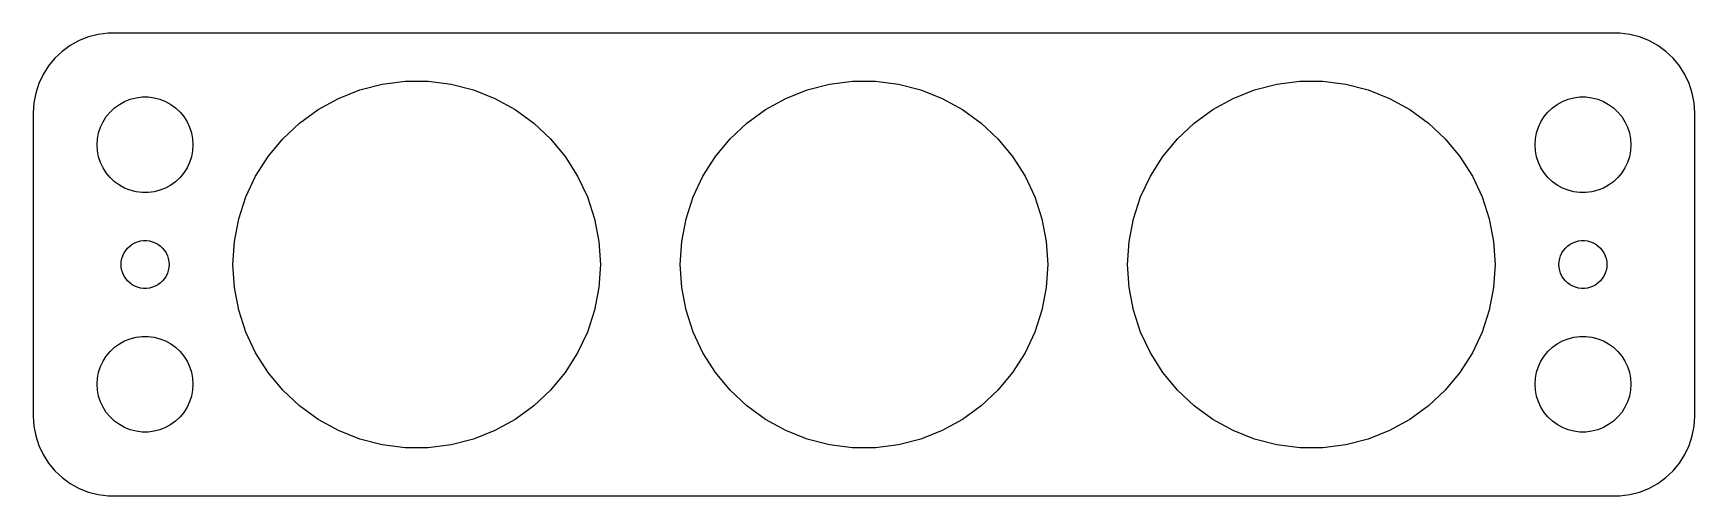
# Model space of a CAD drawing. Header units: metres. Extents: x -52 to 52, y -14 to 14.
import ezdxf

# ---------------------------------------------------------------- set-up
doc = ezdxf.new("R2010")
doc.units = ezdxf.units.M

msp = doc.modelspace()

# ---------------------------------------------------------------- linework, layer by layer
for p, q in [((-49.6791, 13.7216), (-50.1871, 13.3526)), ((-49.1289, 14.0241), (-49.6791, 13.7216)), ((-48.5451, 14.2553), (-49.1289, 14.0241)), ((-47.9369, 14.4114), (-48.5451, 14.2553)), ((-47.3139, 14.4901), (-47.9369, 14.4114)), ((47.3139, 14.4901), (-47.3139, 14.4901)), ((47.9369, 14.4114), (47.3139, 14.4901)), ((48.5451, 14.2553), (47.9369, 14.4114)), ((49.1289, 14.0241), (48.5451, 14.2553)), ((49.6791, 13.7216), (49.1289, 14.0241)), ((50.1871, 13.3526), (49.6791, 13.7216)), ((-50.6448, 12.9227), (-51.0451, 12.4389)), ((-50.1871, 13.3526), (-50.6448, 12.9227)), ((50.6448, 12.9227), (50.1871, 13.3526)), ((51.0451, 12.4389), (50.6448, 12.9227)), ((-51.3815, 11.9088), (-51.6489, 11.3406)), ((-51.0451, 12.4389), (-51.3815, 11.9088)), ((-30.1549, 11.2963), (-28.7221, 11.4773)), ((-28.7221, 11.4773), (-27.2779, 11.4773)), ((-27.2779, 11.4773), (-25.8451, 11.2963)), ((-2.15488, 11.2963), (-0.722076, 11.4773)), ((-0.722076, 11.4773), (0.722076, 11.4773)), ((0.722076, 11.4773), (2.15488, 11.2963)), ((25.8451, 11.2963), (27.2779, 11.4773)), ((27.2779, 11.4773), (28.7221, 11.4773)), ((28.7221, 11.4773), (30.1549, 11.2963)), ((51.3815, 11.9088), (51.0451, 12.4389)), ((51.6489, 11.3406), (51.3815, 11.9088)), ((-51.8429, 10.7434), (-51.9606, 10.1267)), ((-51.6489, 11.3406), (-51.8429, 10.7434)), ((-45.927, 10.3532), (-45.5621, 10.4469)), ((-45.5621, 10.4469), (-45.1884, 10.4941)), ((-45.1884, 10.4941), (-44.8116, 10.4941)), ((-44.8116, 10.4941), (-44.4379, 10.4469)), ((-44.4379, 10.4469), (-44.0729, 10.3532)), ((-34.162, 9.70976), (-32.8965, 10.4055)), ((-32.8965, 10.4055), (-31.5537, 10.9371)), ((-31.5537, 10.9371), (-30.1549, 11.2963)), ((-25.8451, 11.2963), (-24.4463, 10.9371)), ((-24.4463, 10.9371), (-23.1035, 10.4055)), ((-23.1035, 10.4055), (-21.838, 9.70976)), ((-6.162, 9.70976), (-4.89645, 10.4055)), ((-4.89645, 10.4055), (-3.55368, 10.9371)), ((-3.55368, 10.9371), (-2.15488, 11.2963)), ((2.15488, 11.2963), (3.55368, 10.9371)), ((3.55368, 10.9371), (4.89645, 10.4055)), ((4.89645, 10.4055), (6.162, 9.70976)), ((21.838, 9.70976), (23.1035, 10.4055)), ((23.1035, 10.4055), (24.4463, 10.9371)), ((24.4463, 10.9371), (25.8451, 11.2963)), ((30.1549, 11.2963), (31.5537, 10.9371)), ((31.5537, 10.9371), (32.8965, 10.4055)), ((32.8965, 10.4055), (34.162, 9.70976)), ((44.0729, 10.3532), (44.4379, 10.4469)), ((44.4379, 10.4469), (44.8116, 10.4941)), ((44.8116, 10.4941), (45.1884, 10.4941)), ((45.1884, 10.4941), (45.5621, 10.4469)), ((45.5621, 10.4469), (45.927, 10.3532)), ((51.8429, 10.7434), (51.6489, 11.3406)), ((51.9606, 10.1267), (51.8429, 10.7434)), ((-51.9606, 10.1267), (-52, 9.5)), ((-52, 9.5), (-52, -9.5)), ((-47.427, 9.26335), (-47.1869, 9.55363)), ((-47.1869, 9.55363), (-46.9123, 9.81154)), ((-46.9123, 9.81154), (-46.6075, 10.033)), ((-46.6075, 10.033), (-46.2773, 10.2145)), ((-46.2773, 10.2145), (-45.927, 10.3532)), ((-44.0729, 10.3532), (-43.7227, 10.2145)), ((-43.7227, 10.2145), (-43.3925, 10.033)), ((-43.3925, 10.033), (-43.0877, 9.81154)), ((-43.0877, 9.81154), (-42.8131, 9.55363)), ((-42.8131, 9.55363), (-42.5729, 9.26335)), ((-35.3304, 8.8609), (-34.162, 9.70976)), ((-21.838, 9.70976), (-20.6696, 8.8609)), ((-7.33037, 8.8609), (-6.162, 9.70976)), ((6.162, 9.70976), (7.33037, 8.8609)), ((20.6696, 8.8609), (21.838, 9.70976)), ((34.162, 9.70976), (35.3304, 8.8609)), ((42.5729, 9.26335), (42.8131, 9.55363)), ((42.8131, 9.55363), (43.0877, 9.81154)), ((43.0877, 9.81154), (43.3925, 10.033)), ((43.3925, 10.033), (43.7227, 10.2145)), ((43.7227, 10.2145), (44.0729, 10.3532)), ((45.927, 10.3532), (46.2773, 10.2145)), ((46.2773, 10.2145), (46.6075, 10.033)), ((46.6075, 10.033), (46.9123, 9.81154)), ((46.9123, 9.81154), (47.1869, 9.55363)), ((47.1869, 9.55363), (47.427, 9.26335)), ((52, 9.5), (51.9606, 10.1267)), ((52, -9.5), (52, 9.5)), ((-47.9057, 8.24606), (-47.7893, 8.60437)), ((-47.7893, 8.60437), (-47.6289, 8.94525)), ((-47.6289, 8.94525), (-47.427, 9.26335)), ((-42.5729, 9.26335), (-42.3711, 8.94525)), ((-42.3711, 8.94525), (-42.2107, 8.60437)), ((-42.2107, 8.60437), (-42.0942, 8.24606)), ((-36.3831, 7.87228), (-35.3304, 8.8609)), ((-20.6696, 8.8609), (-19.6169, 7.87228)), ((-8.38313, 7.87228), (-7.33037, 8.8609)), ((7.33037, 8.8609), (8.38313, 7.87228)), ((19.6169, 7.87228), (20.6696, 8.8609)), ((35.3304, 8.8609), (36.3831, 7.87228)), ((42.0942, 8.24606), (42.2107, 8.60437)), ((42.2107, 8.60437), (42.3711, 8.94525)), ((42.3711, 8.94525), (42.5729, 9.26335)), ((47.427, 9.26335), (47.6289, 8.94525)), ((47.6289, 8.94525), (47.7893, 8.60437)), ((47.7893, 8.60437), (47.9057, 8.24606)), ((-48, 7.5), (-47.9763, 7.87599)), ((-47.9763, 7.12399), (-48, 7.5)), ((-47.9763, 7.87599), (-47.9057, 8.24606)), ((-42.0942, 8.24606), (-42.0237, 7.87599)), ((-42.0237, 7.87599), (-42, 7.5)), ((-42, 7.5), (-42.0237, 7.12399)), ((-37.3037, 6.75952), (-36.3831, 7.87228)), ((-19.6169, 7.87228), (-18.6963, 6.75952)), ((-9.30368, 6.75952), (-8.38313, 7.87228)), ((8.38313, 7.87228), (9.30368, 6.75952)), ((18.6963, 6.75952), (19.6169, 7.87228)), ((36.3831, 7.87228), (37.3037, 6.75952)), ((42, 7.5), (42.0237, 7.87599)), ((42.0237, 7.12399), (42, 7.5)), ((42.0237, 7.87599), (42.0942, 8.24606)), ((47.9057, 8.24606), (47.9763, 7.87599)), ((47.9763, 7.87599), (48, 7.5)), ((48, 7.5), (47.9763, 7.12399)), ((-47.9057, 6.75392), (-47.9763, 7.12399)), ((-47.7893, 6.39561), (-47.9057, 6.75392)), ((-47.6289, 6.05473), (-47.7893, 6.39561)), ((-42.2107, 6.39561), (-42.3711, 6.05473)), ((-42.0942, 6.75392), (-42.2107, 6.39561)), ((-42.0237, 7.12399), (-42.0942, 6.75392)), ((-38.0775, 5.54016), (-37.3037, 6.75952)), ((-18.6963, 6.75952), (-17.9225, 5.54016)), ((-10.0775, 5.54016), (-9.30368, 6.75952)), ((9.30368, 6.75952), (10.0775, 5.54016)), ((17.9225, 5.54016), (18.6963, 6.75952)), ((37.3037, 6.75952), (38.0775, 5.54016)), ((42.0942, 6.75392), (42.0237, 7.12399)), ((42.2107, 6.39561), (42.0942, 6.75392)), ((42.3711, 6.05473), (42.2107, 6.39561)), ((47.7893, 6.39561), (47.6289, 6.05473)), ((47.9057, 6.75392), (47.7893, 6.39561)), ((47.9763, 7.12399), (47.9057, 6.75392)), ((-47.427, 5.73663), (-47.6289, 6.05473)), ((-47.1869, 5.44635), (-47.427, 5.73663)), ((-46.9123, 5.18845), (-47.1869, 5.44635)), ((-42.8131, 5.44635), (-43.0877, 5.18845)), ((-42.5729, 5.73663), (-42.8131, 5.44635)), ((-42.3711, 6.05473), (-42.5729, 5.73663)), ((-38.6924, 4.23343), (-38.0775, 5.54016)), ((-17.9225, 5.54016), (-17.3076, 4.23343)), ((-10.6924, 4.23343), (-10.0775, 5.54016)), ((10.0775, 5.54016), (10.6924, 4.23343)), ((17.3076, 4.23343), (17.9225, 5.54016)), ((38.0775, 5.54016), (38.6924, 4.23343)), ((42.5729, 5.73663), (42.3711, 6.05473)), ((42.8131, 5.44635), (42.5729, 5.73663)), ((43.0877, 5.18845), (42.8131, 5.44635)), ((47.1869, 5.44635), (46.9123, 5.18845)), ((47.427, 5.73663), (47.1869, 5.44635)), ((47.6289, 6.05473), (47.427, 5.73663)), ((-46.6075, 4.96701), (-46.9123, 5.18845)), ((-46.2773, 4.78551), (-46.6075, 4.96701)), ((-45.927, 4.64682), (-46.2773, 4.78551)), ((-45.5621, 4.55313), (-45.927, 4.64682)), ((-45.1884, 4.50591), (-45.5621, 4.55313)), ((-44.8116, 4.50591), (-45.1884, 4.50591)), ((-44.4379, 4.55313), (-44.8116, 4.50591)), ((-44.0729, 4.64682), (-44.4379, 4.55313)), ((-43.7227, 4.78551), (-44.0729, 4.64682)), ((-43.3925, 4.96701), (-43.7227, 4.78551)), ((-43.0877, 5.18845), (-43.3925, 4.96701)), ((-39.1387, 2.85992), (-38.6924, 4.23343)), ((-17.3076, 4.23343), (-16.8613, 2.85992)), ((-11.1387, 2.85992), (-10.6924, 4.23343)), ((10.6924, 4.23343), (11.1387, 2.85992)), ((16.8613, 2.85992), (17.3076, 4.23343)), ((38.6924, 4.23343), (39.1387, 2.85992)), ((43.3925, 4.96701), (43.0877, 5.18845)), ((43.7227, 4.78551), (43.3925, 4.96701)), ((44.0729, 4.64682), (43.7227, 4.78551)), ((44.4379, 4.55313), (44.0729, 4.64682)), ((44.8116, 4.50591), (44.4379, 4.55313)), ((45.1884, 4.50591), (44.8116, 4.50591)), ((45.5621, 4.55313), (45.1884, 4.50591)), ((45.927, 4.64682), (45.5621, 4.55313)), ((46.2773, 4.78551), (45.927, 4.64682)), ((46.6075, 4.96701), (46.2773, 4.78551)), ((46.9123, 5.18845), (46.6075, 4.96701)), ((-39.4093, 1.44133), (-39.1387, 2.85992)), ((-16.8613, 2.85992), (-16.5907, 1.44133)), ((-11.4093, 1.44133), (-11.1387, 2.85992)), ((11.1387, 2.85992), (11.4093, 1.44133)), ((16.5907, 1.44133), (16.8613, 2.85992)), ((39.1387, 2.85992), (39.4093, 1.44133)), ((-46.0934, 1.02681), (-45.9561, 1.15576)), ((-45.9561, 1.15576), (-45.8037, 1.26648)), ((-45.8037, 1.26648), (-45.6387, 1.35724)), ((-45.6387, 1.35724), (-45.4635, 1.42657)), ((-45.4635, 1.42657), (-45.2811, 1.47342)), ((-45.2811, 1.47342), (-45.0942, 1.49704)), ((-45.0942, 1.49704), (-44.9058, 1.49704)), ((-44.9058, 1.49704), (-44.7189, 1.47342)), ((-44.7189, 1.47342), (-44.5365, 1.42657)), ((-44.5365, 1.42657), (-44.3613, 1.35724)), ((-44.3613, 1.35724), (-44.1963, 1.26648)), ((-44.1963, 1.26648), (-44.0439, 1.15576)), ((-44.0439, 1.15576), (-43.9065, 1.02681)), ((-39.5, 0), (-39.4093, 1.44133)), ((-16.5907, 1.44133), (-16.5, 0)), ((-11.5, 0), (-11.4093, 1.44133)), ((11.4093, 1.44133), (11.5, 0)), ((16.5, 0), (16.5907, 1.44133)), ((39.4093, 1.44133), (39.5, 0)), ((43.9065, 1.02681), (44.0439, 1.15576)), ((44.0439, 1.15576), (44.1963, 1.26648)), ((44.1963, 1.26648), (44.3613, 1.35724)), ((44.3613, 1.35724), (44.5365, 1.42657)), ((44.5365, 1.42657), (44.7189, 1.47342)), ((44.7189, 1.47342), (44.9058, 1.49704)), ((44.9058, 1.49704), (45.0942, 1.49704)), ((45.0942, 1.49704), (45.2811, 1.47342)), ((45.2811, 1.47342), (45.4635, 1.42657)), ((45.4635, 1.42657), (45.6387, 1.35724)), ((45.6387, 1.35724), (45.8037, 1.26648)), ((45.8037, 1.26648), (45.9561, 1.15576)), ((45.9561, 1.15576), (46.0934, 1.02681)), ((-46.5, 0), (-46.4882, 0.187988)), ((-46.4882, -0.187988), (-46.5, 0)), ((-46.4882, 0.187988), (-46.4529, 0.373032)), ((-46.4529, 0.373032), (-46.3947, 0.552185)), ((-46.3947, 0.552185), (-46.3145, 0.722626)), ((-46.3145, 0.722626), (-46.2135, 0.881668)), ((-46.2135, 0.881668), (-46.0934, 1.02681)), ((-43.9065, 1.02681), (-43.7865, 0.881668)), ((-43.7865, 0.881668), (-43.6855, 0.722626)), ((-43.6855, 0.722626), (-43.6053, 0.552185)), ((-43.6053, 0.552185), (-43.5471, 0.373032)), ((-43.5471, 0.373032), (-43.5118, 0.187988)), ((-43.5118, 0.187988), (-43.5, 0)), ((-43.5, 0), (-43.5118, -0.187988)), ((-39.4093, -1.44133), (-39.5, 0)), ((-16.5, 0), (-16.5907, -1.44133)), ((-11.4093, -1.44133), (-11.5, 0)), ((11.5, 0), (11.4093, -1.44133)), ((16.5907, -1.44133), (16.5, 0)), ((39.5, 0), (39.4093, -1.44133)), ((43.5, 0), (43.5118, 0.187988)), ((43.5118, -0.187988), (43.5, 0)), ((43.5118, 0.187988), (43.5471, 0.373032)), ((43.5471, 0.373032), (43.6053, 0.552185)), ((43.6053, 0.552185), (43.6855, 0.722626)), ((43.6855, 0.722626), (43.7865, 0.881668)), ((43.7865, 0.881668), (43.9065, 1.02681)), ((46.0934, 1.02681), (46.2135, 0.881668)), ((46.2135, 0.881668), (46.3145, 0.722626)), ((46.3145, 0.722626), (46.3947, 0.552185)), ((46.3947, 0.552185), (46.4529, 0.373032)), ((46.4529, 0.373032), (46.4882, 0.187988)), ((46.4882, 0.187988), (46.5, 0)), ((46.5, 0), (46.4882, -0.187988)), ((-46.4529, -0.373032), (-46.4882, -0.187988)), ((-46.3947, -0.552185), (-46.4529, -0.373032)), ((-46.3145, -0.722626), (-46.3947, -0.552185)), ((-46.2135, -0.881668), (-46.3145, -0.722626)), ((-46.0934, -1.02681), (-46.2135, -0.881668)), ((-45.9561, -1.15576), (-46.0934, -1.02681)), ((-43.9065, -1.02681), (-44.0439, -1.15576)), ((-43.7865, -0.881668), (-43.9065, -1.02681)), ((-43.6855, -0.722626), (-43.7865, -0.881668)), ((-43.6053, -0.552185), (-43.6855, -0.722626)), ((-43.5471, -0.373032), (-43.6053, -0.552185)), ((-43.5118, -0.187988), (-43.5471, -0.373032)), ((43.5471, -0.373032), (43.5118, -0.187988)), ((43.6053, -0.552185), (43.5471, -0.373032)), ((43.6855, -0.722626), (43.6053, -0.552185)), ((43.7865, -0.881668), (43.6855, -0.722626)), ((43.9065, -1.02681), (43.7865, -0.881668)), ((44.0439, -1.15576), (43.9065, -1.02681)), ((46.0934, -1.02681), (45.9561, -1.15576)), ((46.2135, -0.881668), (46.0934, -1.02681)), ((46.3145, -0.722626), (46.2135, -0.881668)), ((46.3947, -0.552185), (46.3145, -0.722626)), ((46.4529, -0.373032), (46.3947, -0.552185)), ((46.4882, -0.187988), (46.4529, -0.373032)), ((-45.8037, -1.26648), (-45.9561, -1.15576)), ((-45.6387, -1.35724), (-45.8037, -1.26648)), ((-45.4635, -1.42657), (-45.6387, -1.35724)), ((-45.2811, -1.47342), (-45.4635, -1.42657)), ((-45.0942, -1.49704), (-45.2811, -1.47342)), ((-44.9058, -1.49704), (-45.0942, -1.49704)), ((-44.7189, -1.47342), (-44.9058, -1.49704)), ((-44.5365, -1.42657), (-44.7189, -1.47342)), ((-44.3613, -1.35724), (-44.5365, -1.42657)), ((-44.1963, -1.26648), (-44.3613, -1.35724)), ((-44.0439, -1.15576), (-44.1963, -1.26648)), ((-39.1387, -2.85992), (-39.4093, -1.44133)), ((-16.5907, -1.44133), (-16.8613, -2.85992)), ((-11.1387, -2.85992), (-11.4093, -1.44133)), ((11.4093, -1.44133), (11.1387, -2.85992)), ((16.8613, -2.85992), (16.5907, -1.44133)), ((39.4093, -1.44133), (39.1387, -2.85992)), ((44.1963, -1.26648), (44.0439, -1.15576)), ((44.3613, -1.35724), (44.1963, -1.26648)), ((44.5365, -1.42657), (44.3613, -1.35724)), ((44.7189, -1.47342), (44.5365, -1.42657)), ((44.9058, -1.49704), (44.7189, -1.47342)), ((45.0942, -1.49704), (44.9058, -1.49704)), ((45.2811, -1.47342), (45.0942, -1.49704)), ((45.4635, -1.42657), (45.2811, -1.47342)), ((45.6387, -1.35724), (45.4635, -1.42657)), ((45.8037, -1.26648), (45.6387, -1.35724)), ((45.9561, -1.15576), (45.8037, -1.26648)), ((-38.6924, -4.23343), (-39.1387, -2.85992)), ((-16.8613, -2.85992), (-17.3076, -4.23343)), ((-10.6924, -4.23343), (-11.1387, -2.85992)), ((11.1387, -2.85992), (10.6924, -4.23343)), ((17.3076, -4.23343), (16.8613, -2.85992)), ((39.1387, -2.85992), (38.6924, -4.23343)), ((-47.1869, -5.44635), (-46.9123, -5.18845)), ((-46.9123, -5.18845), (-46.6075, -4.96701)), ((-46.6075, -4.96701), (-46.2773, -4.78551)), ((-46.2773, -4.78551), (-45.927, -4.64682)), ((-45.927, -4.64682), (-45.5621, -4.55313)), ((-45.5621, -4.55313), (-45.1884, -4.50591)), ((-45.1884, -4.50591), (-44.8116, -4.50591)), ((-44.8116, -4.50591), (-44.4379, -4.55313)), ((-44.4379, -4.55313), (-44.0729, -4.64682)), ((-44.0729, -4.64682), (-43.7227, -4.78551)), ((-43.7227, -4.78551), (-43.3925, -4.96701)), ((-43.3925, -4.96701), (-43.0877, -5.18845)), ((-43.0877, -5.18845), (-42.8131, -5.44635)), ((-38.0775, -5.54016), (-38.6924, -4.23343)), ((-17.3076, -4.23343), (-17.9225, -5.54016)), ((-10.0775, -5.54016), (-10.6924, -4.23343)), ((10.6924, -4.23343), (10.0775, -5.54016)), ((17.9225, -5.54016), (17.3076, -4.23343)), ((38.6924, -4.23343), (38.0775, -5.54016)), ((42.8131, -5.44635), (43.0877, -5.18845)), ((43.0877, -5.18845), (43.3925, -4.96701)), ((43.3925, -4.96701), (43.7227, -4.78551)), ((43.7227, -4.78551), (44.0729, -4.64682)), ((44.0729, -4.64682), (44.4379, -4.55313)), ((44.4379, -4.55313), (44.8116, -4.50591)), ((44.8116, -4.50591), (45.1884, -4.50591)), ((45.1884, -4.50591), (45.5621, -4.55313)), ((45.5621, -4.55313), (45.927, -4.64682)), ((45.927, -4.64682), (46.2773, -4.78551)), ((46.2773, -4.78551), (46.6075, -4.96701)), ((46.6075, -4.96701), (46.9123, -5.18845)), ((46.9123, -5.18845), (47.1869, -5.44635)), ((-47.7893, -6.39561), (-47.6289, -6.05473)), ((-47.6289, -6.05473), (-47.427, -5.73663)), ((-47.427, -5.73663), (-47.1869, -5.44635)), ((-42.8131, -5.44635), (-42.5729, -5.73663)), ((-42.5729, -5.73663), (-42.3711, -6.05473)), ((-42.3711, -6.05473), (-42.2107, -6.39561)), ((-37.3037, -6.75952), (-38.0775, -5.54016)), ((-17.9225, -5.54016), (-18.6963, -6.75952)), ((-9.30368, -6.75952), (-10.0775, -5.54016)), ((10.0775, -5.54016), (9.30368, -6.75952)), ((18.6963, -6.75952), (17.9225, -5.54016)), ((38.0775, -5.54016), (37.3037, -6.75952)), ((42.2107, -6.39561), (42.3711, -6.05473)), ((42.3711, -6.05473), (42.5729, -5.73663)), ((42.5729, -5.73663), (42.8131, -5.44635)), ((47.1869, -5.44635), (47.427, -5.73663)), ((47.427, -5.73663), (47.6289, -6.05473)), ((47.6289, -6.05473), (47.7893, -6.39561)), ((-48, -7.5), (-47.9763, -7.12399)), ((-47.9763, -7.12399), (-47.9057, -6.75392)), ((-47.9057, -6.75392), (-47.7893, -6.39561)), ((-42.2107, -6.39561), (-42.0942, -6.75392)), ((-42.0942, -6.75392), (-42.0237, -7.12399)), ((-42.0237, -7.12399), (-42, -7.5)), ((-36.3831, -7.87228), (-37.3037, -6.75952)), ((-18.6963, -6.75952), (-19.6169, -7.87228)), ((-8.38313, -7.87228), (-9.30368, -6.75952)), ((9.30368, -6.75952), (8.38313, -7.87228)), ((19.6169, -7.87228), (18.6963, -6.75952)), ((37.3037, -6.75952), (36.3831, -7.87228)), ((42, -7.5), (42.0237, -7.12399)), ((42.0237, -7.12399), (42.0942, -6.75392)), ((42.0942, -6.75392), (42.2107, -6.39561)), ((47.7893, -6.39561), (47.9057, -6.75392)), ((47.9057, -6.75392), (47.9763, -7.12399)), ((47.9763, -7.12399), (48, -7.5)), ((-47.9763, -7.87599), (-48, -7.5)), ((-47.9057, -8.24606), (-47.9763, -7.87599)), ((-47.7893, -8.60437), (-47.9057, -8.24606)), ((-42.0942, -8.24606), (-42.2107, -8.60437)), ((-42.0237, -7.87599), (-42.0942, -8.24606)), ((-42, -7.5), (-42.0237, -7.87599)), ((-35.3304, -8.8609), (-36.3831, -7.87228)), ((-19.6169, -7.87228), (-20.6696, -8.8609)), ((-7.33037, -8.8609), (-8.38313, -7.87228)), ((8.38313, -7.87228), (7.33037, -8.8609)), ((20.6696, -8.8609), (19.6169, -7.87228)), ((36.3831, -7.87228), (35.3304, -8.8609)), ((42.0237, -7.87599), (42, -7.5)), ((42.0942, -8.24606), (42.0237, -7.87599)), ((42.2107, -8.60437), (42.0942, -8.24606)), ((47.9057, -8.24606), (47.7893, -8.60437)), ((47.9763, -7.87599), (47.9057, -8.24606)), ((48, -7.5), (47.9763, -7.87599)), ((-47.6289, -8.94525), (-47.7893, -8.60437)), ((-47.427, -9.26335), (-47.6289, -8.94525)), ((-47.1869, -9.55363), (-47.427, -9.26335)), ((-42.5729, -9.26335), (-42.8131, -9.55363)), ((-42.3711, -8.94525), (-42.5729, -9.26335)), ((-42.2107, -8.60437), (-42.3711, -8.94525)), ((-34.162, -9.70976), (-35.3304, -8.8609)), ((-20.6696, -8.8609), (-21.838, -9.70976)), ((-6.162, -9.70976), (-7.33037, -8.8609)), ((7.33037, -8.8609), (6.162, -9.70976)), ((21.838, -9.70976), (20.6696, -8.8609)), ((35.3304, -8.8609), (34.162, -9.70976)), ((42.3711, -8.94525), (42.2107, -8.60437)), ((42.5729, -9.26335), (42.3711, -8.94525)), ((42.8131, -9.55363), (42.5729, -9.26335)), ((47.427, -9.26335), (47.1869, -9.55363)), ((47.6289, -8.94525), (47.427, -9.26335)), ((47.7893, -8.60437), (47.6289, -8.94525)), ((-52, -9.5), (-51.9606, -10.1267)), ((-51.9606, -10.1267), (-51.8429, -10.7434)), ((-46.9123, -9.81154), (-47.1869, -9.55363)), ((-46.6075, -10.033), (-46.9123, -9.81154)), ((-46.2773, -10.2145), (-46.6075, -10.033)), ((-45.927, -10.3532), (-46.2773, -10.2145)), ((-45.5621, -10.4469), (-45.927, -10.3532)), ((-44.0729, -10.3532), (-44.4379, -10.4469)), ((-43.7227, -10.2145), (-44.0729, -10.3532)), ((-43.3925, -10.033), (-43.7227, -10.2145)), ((-43.0877, -9.81154), (-43.3925, -10.033)), ((-42.8131, -9.55363), (-43.0877, -9.81154)), ((-32.8965, -10.4055), (-34.162, -9.70976)), ((-21.838, -9.70976), (-23.1035, -10.4055)), ((-4.89645, -10.4055), (-6.162, -9.70976)), ((6.162, -9.70976), (4.89645, -10.4055)), ((23.1035, -10.4055), (21.838, -9.70976)), ((34.162, -9.70976), (32.8965, -10.4055)), ((43.0877, -9.81154), (42.8131, -9.55363)), ((43.3925, -10.033), (43.0877, -9.81154)), ((43.7227, -10.2145), (43.3925, -10.033)), ((44.0729, -10.3532), (43.7227, -10.2145)), ((44.4379, -10.4469), (44.0729, -10.3532)), ((45.927, -10.3532), (45.5621, -10.4469)), ((46.2773, -10.2145), (45.927, -10.3532)), ((46.6075, -10.033), (46.2773, -10.2145)), ((46.9123, -9.81154), (46.6075, -10.033)), ((47.1869, -9.55363), (46.9123, -9.81154)), ((51.8429, -10.7434), (51.9606, -10.1267)), ((51.9606, -10.1267), (52, -9.5)), ((-51.8429, -10.7434), (-51.6489, -11.3406)), ((-51.6489, -11.3406), (-51.3815, -11.9088)), ((-45.1884, -10.4941), (-45.5621, -10.4469)), ((-44.8116, -10.4941), (-45.1884, -10.4941)), ((-44.4379, -10.4469), (-44.8116, -10.4941)), ((-31.5537, -10.9371), (-32.8965, -10.4055)), ((-30.1549, -11.2963), (-31.5537, -10.9371)), ((-28.7221, -11.4773), (-30.1549, -11.2963)), ((-25.8451, -11.2963), (-27.2779, -11.4773)), ((-24.4463, -10.9371), (-25.8451, -11.2963)), ((-23.1035, -10.4055), (-24.4463, -10.9371)), ((-3.55368, -10.9371), (-4.89645, -10.4055)), ((-2.15488, -11.2963), (-3.55368, -10.9371)), ((-0.722076, -11.4773), (-2.15488, -11.2963)), ((2.15488, -11.2963), (0.722076, -11.4773)), ((3.55368, -10.9371), (2.15488, -11.2963)), ((4.89645, -10.4055), (3.55368, -10.9371)), ((24.4463, -10.9371), (23.1035, -10.4055)), ((25.8451, -11.2963), (24.4463, -10.9371)), ((27.2779, -11.4773), (25.8451, -11.2963)), ((30.1549, -11.2963), (28.7221, -11.4773)), ((31.5537, -10.9371), (30.1549, -11.2963)), ((32.8965, -10.4055), (31.5537, -10.9371)), ((44.8116, -10.4941), (44.4379, -10.4469)), ((45.1884, -10.4941), (44.8116, -10.4941)), ((45.5621, -10.4469), (45.1884, -10.4941)), ((51.3815, -11.9088), (51.6489, -11.3406)), ((51.6489, -11.3406), (51.8429, -10.7434)), ((-51.3815, -11.9088), (-51.0451, -12.4389)), ((-51.0451, -12.4389), (-50.6448, -12.9227)), ((-27.2779, -11.4773), (-28.7221, -11.4773)), ((0.722076, -11.4773), (-0.722076, -11.4773)), ((28.7221, -11.4773), (27.2779, -11.4773)), ((50.6448, -12.9227), (51.0451, -12.4389)), ((51.0451, -12.4389), (51.3815, -11.9088)), ((-50.6448, -12.9227), (-50.1871, -13.3526)), ((-50.1871, -13.3526), (-49.6791, -13.7216)), ((49.6791, -13.7216), (50.1871, -13.3526)), ((50.1871, -13.3526), (50.6448, -12.9227)), ((-49.6791, -13.7216), (-49.1289, -14.0241)), ((-49.1289, -14.0241), (-48.5451, -14.2553)), ((-48.5451, -14.2553), (-47.9369, -14.4114)), ((-47.9369, -14.4114), (-47.3139, -14.4901)), ((-47.3139, -14.4901), (47.3139, -14.4901)), ((47.3139, -14.4901), (47.9369, -14.4114)), ((47.9369, -14.4114), (48.5451, -14.2553)), ((48.5451, -14.2553), (49.1289, -14.0241)), ((49.1289, -14.0241), (49.6791, -13.7216))]:
    msp.add_line(p, q)

doc.saveas('drawing.dxf')
